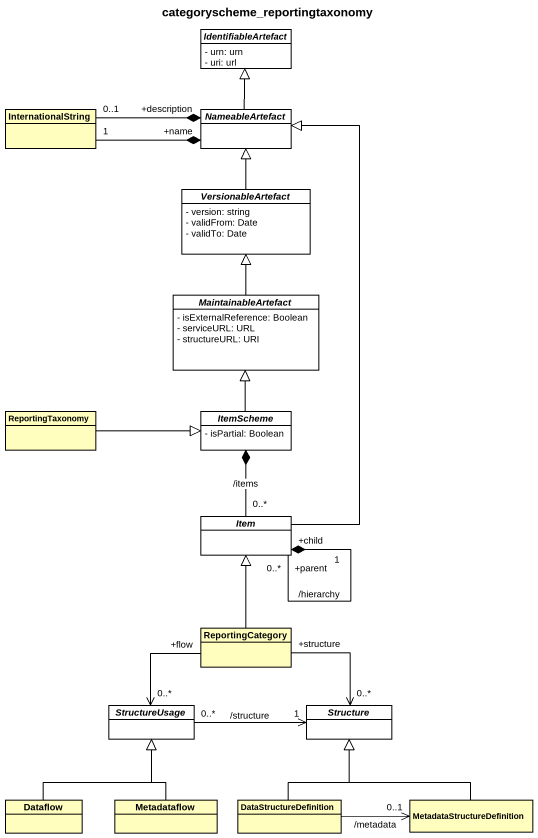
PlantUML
@startuml
title categoryscheme_reportingtaxonomy
hide circle
hide empty members
skinparam classAttributeIconSize 0
abstract class IdentifiableArtefact #FFFFFF {
  - urn: urn
  - uri: url
}
class InternationalString #FFFEBF
abstract class NameableArtefact #FFFFFF
abstract class VersionableArtefact #FFFFFF {
  - version: string
  - validFrom: Date
  - validTo: Date
}
abstract class MaintainableArtefact #FFFFFF {
  - isExternalReference: Boolean
  - serviceURL: URL
  - structureURL: URI
}
class ReportingTaxonomy #FFFEBF
abstract class ItemScheme #FFFFFF {
  - isPartial: Boolean
}
abstract class Item #FFFFFF
class ReportingCategory #FFFEBF
abstract class StructureUsage #FFFFFF
abstract class Structure #FFFFFF
class Dataflow #FFFEBF
class Metadataflow #FFFEBF
class DataStructureDefinition #FFFEBF
class MetadataStructureDefinition #FFFEBF
InternationalString "1" -right-* "+name" NameableArtefact
InternationalString "0..1" -right-* "+description" NameableArtefact
NameableArtefact -up-|> IdentifiableArtefact
VersionableArtefact -up-|> NameableArtefact
MaintainableArtefact -up-|> VersionableArtefact
ReportingTaxonomy -right-|> ItemScheme
ItemScheme -up-|> MaintainableArtefact
Item -up-|> NameableArtefact
Item "0..*" -up-* ItemScheme : /items
Item "+parent\n0..*" --* "+child\n1" Item : /hierarchy
ReportingCategory -up-|> Item
ReportingCategory "+flow" --> "0..*" StructureUsage
ReportingCategory "+structure" --> "0..*" Structure
StructureUsage "0..*" -right-> "1" Structure : /structure
Dataflow -up-|> StructureUsage
Metadataflow -up-|> StructureUsage
DataStructureDefinition -up-|> Structure
DataStructureDefinition -right-> "0..1" MetadataStructureDefinition : /metadata
MetadataStructureDefinition -up-|> Structure
@enduml
